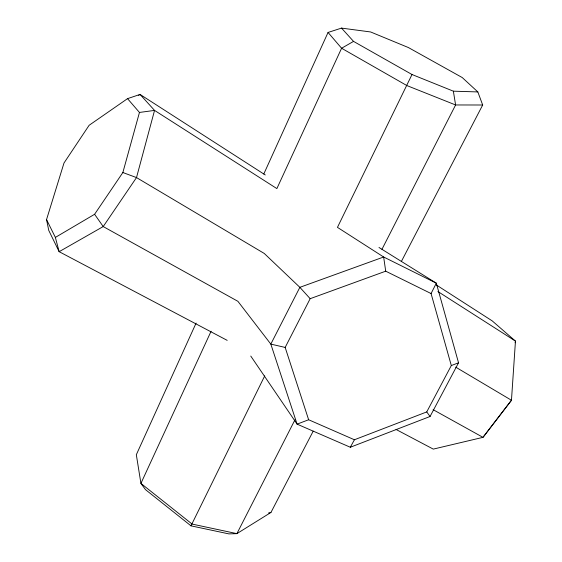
<?xml version="1.0" encoding="UTF-8"?>
<svg xmlns="http://www.w3.org/2000/svg" width="562" height="562" viewBox="0 0 562 562"><rect width="100%" height="100%" fill="white"/><g stroke="black" fill="none" stroke-linecap="round" stroke-linejoin="round"><path stroke-width="0.84" d="M515.15 342.736L515.459 341.099L492.228 320.902L436.274 284.92M127.532 98.645L140.05 94.423L154.55 110.405L136.503 177.578L103.211 226.563L59.151 251.685L55.364 237.41L94.599 214.284L122.86 172.527L139.46 112.449L127.532 98.645L89.133 125.277L63.991 163.015L46.541 219.594L48.761 230.434L59.151 251.685L227.188 340.361M196.089 323.094L136.327 454.721L140.922 483.404L145.488 489.628L190.989 525.842L228.931 533.9L236.904 533.633L270.947 512.453L313.203 431.138M263.789 173.995L328.053 32.448L341.534 28.1L370.646 31.971L408.412 47.559L462.238 77.556L477.833 91.929L482.681 105.003L401.317 261.569M211.087 331.243L140.922 483.404L192.12 524.086L236.904 533.633L294.917 419.912M341.534 28.1L353.54 41.391L412.009 74.514L337.453 227.364L383.649 257.003L436.323 283.185L458.536 362.799L430.056 416.491L350.316 447.247L297.087 424.141L250.771 356.055M264.723 375.859L190.989 525.842M350.316 447.247L354.418 439.765L426.741 411.925L451.314 365.546L431.075 293.554L436.323 283.185L378.992 247.47M381.956 249.317L455.599 104.961L453.365 91.177L412.009 74.514M354.418 439.765L308.636 419.751L285.166 347.428L310.168 298.689L385.715 271.186L431.075 293.554M138.617 95.407L140.05 94.423L265.264 174.944M353.54 41.391L341.591 48.248L276.869 188.593L154.55 110.405L139.46 112.449M308.636 419.751L297.087 424.141L270.828 344.106L237.895 301.309L103.211 226.563L94.599 214.284M451.314 365.546L458.536 362.799M268.545 512.987L270.947 512.453M482.681 105.003L455.599 104.961L406.902 85.579L341.591 48.248L328.053 32.448M453.365 91.177L477.833 91.929M285.166 347.428L270.828 344.106L299.862 287.337L383.649 257.003L385.715 271.186M122.86 172.527L136.503 177.578L264.217 253.427L299.862 287.337L310.168 298.689M396.062 429.466L433.274 449.108L482.99 437.348L511.462 400.256L515.459 341.099L437.882 291.516M433.098 409.656L482.99 437.348L511.462 400.256L455.712 367.148M426.741 411.925L430.056 416.491M46.541 219.594L55.364 237.41"/></g></svg>
